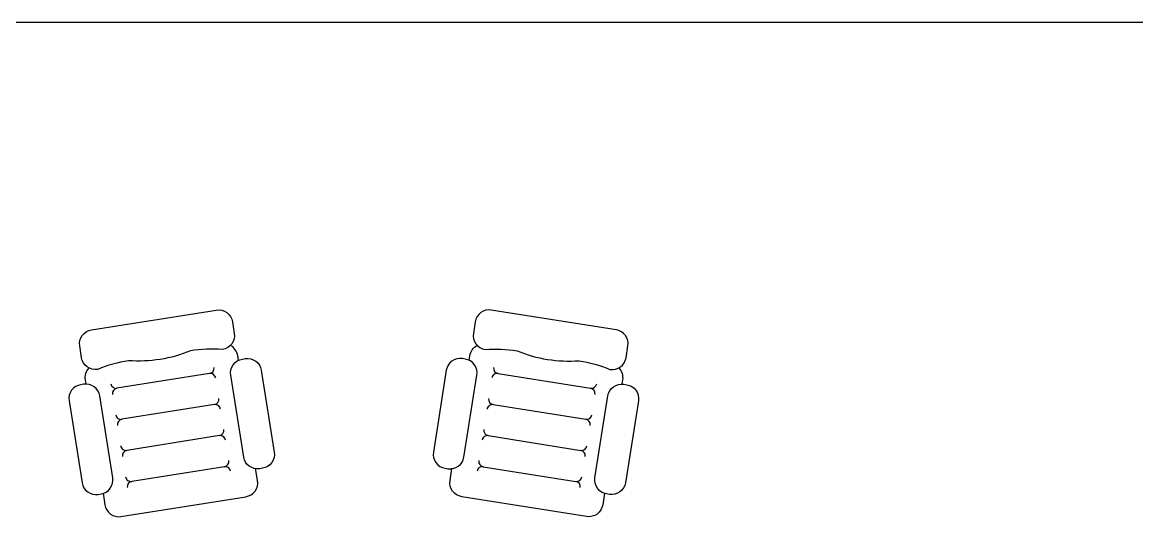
# Model space of a CAD drawing. Header units: millimetres. Extents: x 20731 to 81854, y 49951 to 93037.
# Drawn here: x 33283 to 35880, y 69556 to 70707 of the extents above; entities that cross this region are included whole.
import ezdxf

# ---------------------------------------------------------------- set-up
doc = ezdxf.new("R2010")
doc.units = ezdxf.units.MM
doc.layers.add('www.cad-blocks.net', color=7, linetype='Continuous')

# ---------------------------------------------------------------- blocks, each defined once
blk = doc.blocks.new('A$C25266DD2')
for p, q in [((3036, 3457.3), (2978.9, 3817)), ((3156.4, 3476.4), (3099.4, 3836.1)), ((2795, 3419.1), (2738, 3778.8)), ((2915.5, 3438.2), (2858.4, 3797.9)), ((2741, 3290.1), (2788.7, 3297.6)), ((2741, 2542.9), (2788.7, 2535.3)), ((2795, 2413.8), (2738, 2054.1)), ((2915.5, 2394.7), (2858.4, 2035)), ((3036, 2375.6), (2978.9, 2015.9)), ((3156.4, 2356.5), (3099.4, 1996.8))]:
    blk.add_line(p, q)
for points in [[(3069.6, 3903.1, 0.414214), (3114.9, 3965.5), (3113.2, 3976.6, 0.414214), (3050.8, 4021.9), (2732.9, 3971.5, 0.414214), (2687.6, 3909.1), (2689.3, 3898, 0.414214), (2751.8, 3852.7)], [(3150.3, 3394.5, -0.414214), (3212.7, 3349.2), (3214.5, 3338.1, -0.414214), (3169.1, 3275.7), (2851.3, 3225.3, -0.414214), (2788.9, 3270.6), (2787.1, 3281.7, -0.414214), (2832.5, 3344.1)], [(3150.3, 2438.4, 0.414214), (3212.7, 2483.7), (3214.5, 2494.8, 0.414214), (3169.1, 2557.2), (2851.3, 2607.6, 0.414214), (2788.9, 2562.3), (2787.1, 2551.3, 0.414214), (2832.5, 2488.8)], [(3069.6, 1929.8, -0.414214), (3114.9, 1867.4), (3113.2, 1856.3, -0.414214), (3050.8, 1811), (2732.9, 1861.4, -0.414214), (2687.6, 1923.9), (2689.3, 1934.9, -0.414214), (2751.8, 1980.3)]]:
    blk.add_lwpolyline(points, format="xyb", close=True)
for points in [[(3263.6, 3980.8, -0.414214), (3326, 3935.4), (3403, 3450.4, -0.414214), (3357.6, 3388), (3312.2, 3380.8, -0.414214), (3249.7, 3426.1)], [(3178.4, 3945.2, 0.236068), (3131.9, 3959.9), (3116.9, 3957.5)], [(3249.7, 3426.1, 0.055299), (3244.7, 3550.4, -0.118462), (3206.5, 3791.3, 0.055299), (3172.8, 3911.1, -0.414214), (3218.1, 3973.5), (3263.6, 3980.8, -0.414214)], [(2691.6, 3890), (2646.9, 3882.9, 0.414214), (2601.6, 3820.5), (2678.5, 3335.5, 0.414214), (2741, 3290.1)], [(3207.5, 3364.2), (3225.9, 3367.1, 0.236068), (3265.6, 3395.5)], [(2691.6, 1942.9), (2646.9, 1950, -0.414214), (2601.6, 2012.4), (2678.5, 2497.4, -0.414214), (2741, 2542.8)], [(3207.5, 2468.7), (3225.9, 2465.8, -0.236068), (3265.6, 2437.4)], [(3263.6, 1852.1, 0.414214), (3326, 1897.5), (3403, 2382.5, 0.414214), (3357.6, 2444.9), (3312.2, 2452.1, 0.414214), (3249.7, 2406.8)], [(3249.7, 2406.8, -0.055299), (3244.7, 2282.5, 0.118462), (3206.5, 2041.6, -0.055299), (3172.8, 1921.8, 0.414214), (3218.1, 1859.4), (3263.6, 1852.1, 0.414214)], [(3178.4, 1887.8, -0.236068), (3131.9, 1873), (3116.9, 1875.4)]]:
    blk.add_lwpolyline(points, format="xyb")
for centre, start, end in [((3078.9, 3832.9), 9.0153, 99.0153), ((3119.8, 3839.3), 99.0153, 189.0153), ((2838, 3794.6), 9.0153, 99.0153), ((2878.9, 3801.1), 99.0153, 189.0153), ((2958.5, 3813.7), 9.0153, 99.0153), ((2999.3, 3820.2), 99.0153, 189.0153), ((2717.5, 3775.5), 9.0153, 99.0153), ((2758.4, 3782), 99.0153, 189.0153), ((3136, 3473.2), 279.0153, 9.0153), ((3176.9, 3479.7), 189.0153, 279.0153), ((2774.6, 3415.8), 279.0153, 9.0153), ((2815.5, 3422.3), 189.0153, 279.0153), ((2895.1, 3435), 279.0153, 9.0153), ((2935.9, 3441.4), 189.0153, 279.0153), ((3015.5, 3454.1), 279.0153, 9.0153), ((3056.4, 3460.6), 189.0153, 279.0153), ((2774.6, 2417.1), 350.9847, 80.9847), ((2815.5, 2410.6), 80.9847, 170.9847), ((2895.1, 2397.9), 350.9847, 80.9847), ((2935.9, 2391.5), 80.9847, 170.9847), ((3015.5, 2378.8), 350.9847, 80.9847), ((3056.4, 2372.4), 80.9847, 170.9847), ((3136, 2359.7), 350.9847, 80.9847), ((3176.9, 2353.2), 80.9847, 170.9847), ((2717.5, 2057.4), 260.9847, 350.9847), ((2758.4, 2050.9), 170.9847, 260.9847), ((2838, 2038.3), 260.9847, 350.9847), ((2878.9, 2031.8), 170.9847, 260.9847), ((2958.5, 2019.2), 260.9847, 350.9847), ((2999.3, 2012.7), 170.9847, 260.9847), ((3078.9, 2000.1), 260.9847, 350.9847), ((3119.8, 1993.6), 170.9847, 260.9847)]:
    blk.add_arc(centre, 20.7, start, end)
blk = doc.blocks.new('FORMAT')
at = {"layer": 'www.cad-blocks.net', "color": 155, "true_color": 0x546d8e}
blk.add_line((26338.8, 70707.4), (81853.7, 70707.4), dxfattribs=at)

msp = doc.modelspace()

# ---------------------------------------------------------------- block references
msp.add_blockref('FORMAT', (0, 0))
at = {"xscale": 0.6, "yscale": 0.6, "zscale": 0.6, "rotation": 89.99999999999999}
msp.add_blockref('A$C25266DD2', (35805.7, 67995.5), dxfattribs=at)

doc.saveas('drawing.dxf')
